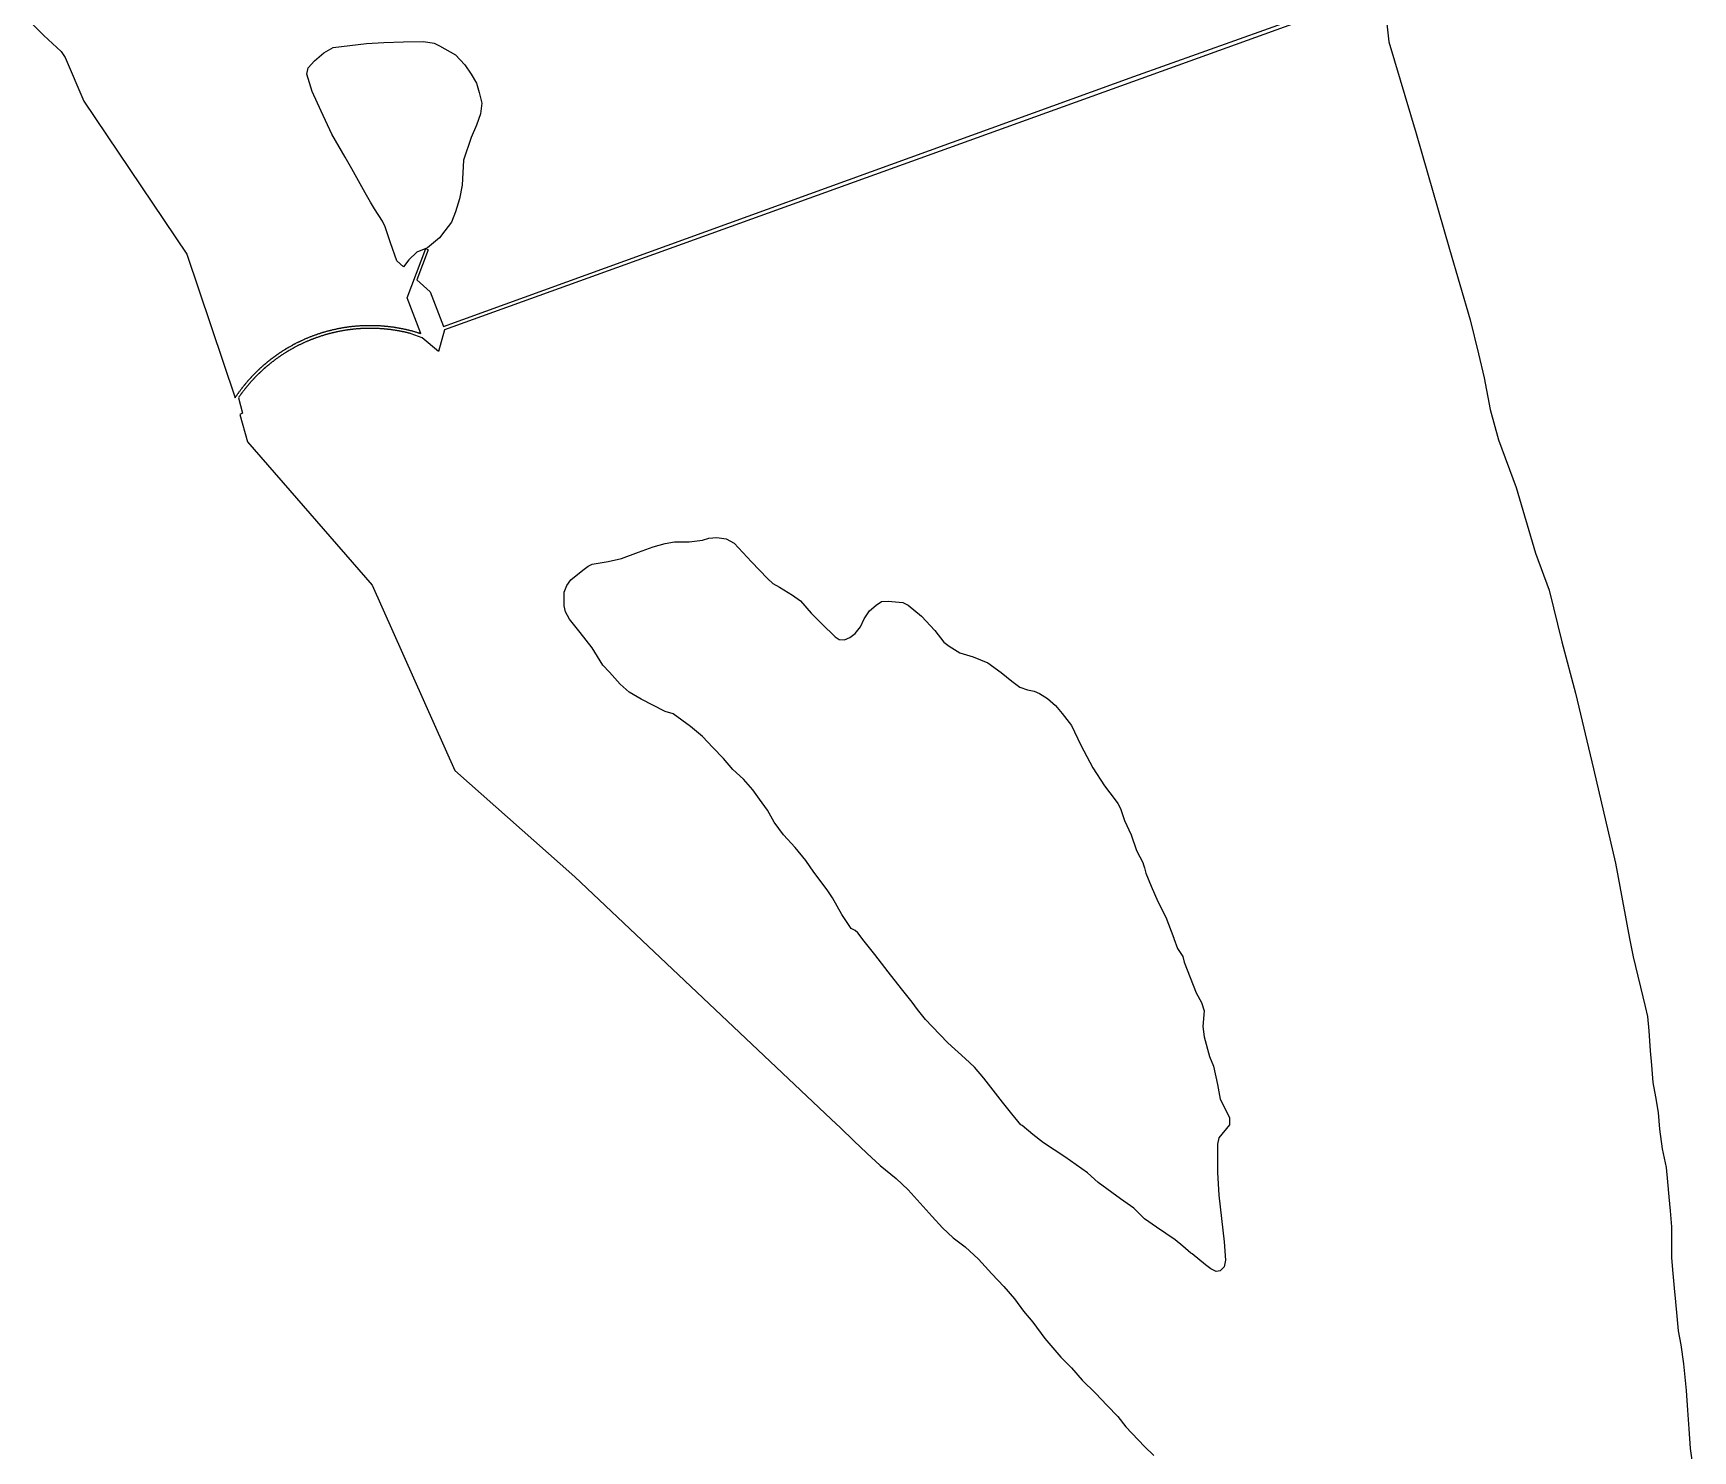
# Model space of a CAD drawing. Header units: inches. Extents: x 11258954 to 11313122, y 3645444 to 3695200.
# Drawn here: x 11296128 to 11297378, y 3677755 to 3678823 of the extents above; entities that cross this region are included whole.
import ezdxf

# ---------------------------------------------------------------- set-up
doc = ezdxf.new("R2010")
doc.units = ezdxf.units.IN
doc.header["$MEASUREMENT"] = 0
for name, color, linetype in [('SchoolBoardDistrict', 253, 'Continuous'), ('SchoolZone_Elementary', 251, 'Continuous'), ('SchoolZone_High', 63, 'Continuous'), ('SchoolZone_Middle', 154, 'Continuous')]:
    doc.layers.add(name, color=color, linetype=linetype)

msp = doc.modelspace()

# ---------------------------------------------------------------- linework, layer by layer
at = {"layer": 'SchoolBoardDistrict'}
msp.add_lwpolyline([(11297144.4735, 3678857.134), (11297149.1055, 3678816.285), (11297169.68, 3678747.2245), (11297194.8, 3678660.1), (11297210.3965, 3678606.8215), (11297216.698, 3678581.171), (11297220.8335, 3678563.292), (11297225.366, 3678539.306), (11297231.689, 3678516.4595), (11297244.914, 3678480.7145), (11297259.6, 3678431.05), (11297269.7015, 3678403.3985), (11297279.386, 3678364.264), (11297289.7555, 3678325.784), (11297303.278, 3678268.638), (11297319.699, 3678197.657), (11297330.429, 3678140.91), (11297333.1555, 3678127.1295), (11297342, 3678089.75), (11297344, 3678082.25), (11297345, 3678071.5), (11297346, 3678056.25), (11297347, 3678045.5), (11297348, 3678032.5), (11297350, 3678021.75), (11297352, 3678010), (11297353, 3677997.25), (11297355, 3677982.5), (11297358, 3677968.5), (11297359, 3677957.75), (11297360, 3677946.5), (11297361, 3677935.75), (11297362, 3677923.75), (11297362, 3677911.75), (11297362, 3677900.5), (11297363, 3677888.75), (11297364, 3677877.5), (11297365, 3677867.25), (11297366, 3677856.5), (11297367, 3677845.5), (11297369, 3677835), (11297371, 3677820.5), (11297372, 3677810.5), (11297373, 3677800.5), (11297374, 3677785.75), (11297375, 3677771.75), (11297376, 3677756.75), (11297378, 3677742.75)], dxfattribs=at)
at = {"layer": 'SchoolZone_Elementary'}
for points in [[(11296128, 3678829, 0), (11296136, 3678821, 0), (11296149, 3678809, 0), (11296152, 3678804.5, 0), (11296166.095, 3678771.6225, 0), (11296243.7655, 3678656.3595, 0), (11296280.028, 3678548.1225, 0), (11296280.3335, 3678548.581, 0), (11296280.415, 3678548.7035, 0), (11296280.6405, 3678549.038, 0), (11296280.8055, 3678549.282, 0), (11296280.95, 3678549.4935, 0), (11296281.1995, 3678549.8585, 0), (11296281.2615, 3678549.948, 0), (11296281.5745, 3678550.401, 0), (11296281.5965, 3678550.4325, 0), (11296281.89, 3678550.852, 0), (11296281.9965, 3678551.0045, 0), (11296282.2075, 3678551.302, 0), (11296282.4005, 3678551.574, 0), (11296282.5275, 3678551.751, 0), (11296282.807, 3678552.141, 0), (11296282.8485, 3678552.198, 0), (11296283.172, 3678552.6435, 0), (11296283.2175, 3678552.706, 0), (11296283.4975, 3678553.0875, 0), (11296283.6305, 3678553.2685, 0), (11296283.825, 3678553.5305, 0), (11296284.047, 3678553.8285, 0), (11296284.1545, 3678553.9715, 0), (11296284.467, 3678554.3865, 0), (11296284.486, 3678554.4115, 0), (11296284.8195, 3678554.8495, 0), (11296284.89, 3678554.9415, 0), (11296285.1555, 3678555.286, 0), (11296285.316, 3678555.4945, 0), (11296285.4925, 3678555.7215, 0), (11296285.745, 3678556.045, 0), (11296285.832, 3678556.1555, 0), (11296286.173, 3678556.5875, 0), (11296286.1775, 3678556.593, 0), (11296286.5165, 3678557.018, 0), (11296286.613, 3678557.1385, 0), (11296286.862, 3678557.447, 0), (11296287.0515, 3678557.6815, 0), (11296287.209, 3678557.8745, 0), (11296287.4935, 3678558.222, 0), (11296287.558, 3678558.3005, 0), (11296287.909, 3678558.725, 0), (11296287.938, 3678558.76, 0), (11296288.262, 3678559.1475, 0), (11296288.386, 3678559.2955, 0), (11296288.617, 3678559.5685, 0), (11296288.837, 3678559.8285, 0), (11296288.9735, 3678559.988, 0), (11296289.291, 3678560.3585, 0), (11296289.3325, 3678560.406, 0), (11296289.693, 3678560.8225, 0), (11296289.748, 3678560.886, 0), (11296290.0555, 3678561.2365, 0), (11296290.208, 3678561.411, 0), (11296290.4195, 3678561.65, 0), (11296290.671, 3678561.9335, 0), (11296290.7855, 3678562.0615, 0), (11296291.137, 3678562.4535, 0), (11296291.153, 3678562.4715, 0), (11296291.5235, 3678562.8795, 0), (11296291.606, 3678562.9705, 0), (11296291.895, 3678563.2855, 0), (11296292.078, 3678563.4845, 0), (11296292.269, 3678563.69, 0), (11296292.553, 3678563.9965, 0), (11296292.644, 3678564.0935, 0), (11296293.021, 3678564.4945, 0), (11296293.031, 3678564.505, 0), (11296293.4, 3678564.894, 0), (11296293.5115, 3678565.0115, 0), (11296293.781, 3678565.2915, 0), (11296293.995, 3678565.5145, 0), (11296294.1635, 3678565.6885, 0), (11296294.4815, 3678566.0155, 0), (11296294.5475, 3678566.0825, 0), (11296294.934, 3678566.475, 0), (11296294.971, 3678566.513, 0), (11296295.322, 3678566.866, 0), (11296295.463, 3678567.008, 0), (11296295.7115, 3678567.255, 0), (11296295.958, 3678567.5005, 0), (11296296.1025, 3678567.643, 0), (11296296.456, 3678567.99, 0), (11296296.496, 3678568.0285, 0), (11296296.891, 3678568.4125, 0), (11296296.9565, 3678568.4765, 0), (11296297.287, 3678568.794, 0), (11296297.4595, 3678568.96, 0), (11296297.686, 3678569.1745, 0), (11296297.966, 3678569.4405, 0), (11296298.086, 3678569.553, 0), (11296298.4745, 3678569.9185, 0), (11296298.487, 3678569.9305, 0), (11296298.8905, 3678570.3045, 0), (11296298.9865, 3678570.3935, 0), (11296299.296, 3678570.678, 0), (11296299.5005, 3678570.8655, 0), (11296299.7025, 3678571.049, 0), (11296300.0175, 3678571.3345, 0), (11296300.111, 3678571.4185, 0), (11296300.521, 3678571.786, 0), (11296300.5375, 3678571.8005, 0), (11296300.933, 3678572.1515, 0), (11296301.0595, 3678572.2635, 0), (11296301.347, 3678572.515, 0), (11296301.5845, 3678572.7235, 0), (11296301.762, 3678572.877, 0), (11296302.112, 3678573.1805, 0), (11296302.1785, 3678573.2375, 0), (11296302.5965, 3678573.5955, 0), (11296302.6425, 3678573.6345, 0), (11296303.0165, 3678573.9515, 0), (11296303.175, 3678574.0855, 0), (11296303.438, 3678574.3055, 0), (11296303.7105, 3678574.5335, 0), (11296303.8615, 3678574.658, 0), (11296304.2485, 3678574.9785, 0), (11296304.286, 3678575.009, 0), (11296304.7125, 3678575.3575, 0), (11296304.789, 3678575.42, 0), (11296305.1405, 3678575.704, 0), (11296305.332, 3678575.859, 0), (11296305.5695, 3678576.049, 0), (11296305.8775, 3678576.2945, 0), (11296306.0005, 3678576.3915, 0), (11296306.4255, 3678576.727, 0), (11296306.433, 3678576.733, 0), (11296306.867, 3678577.071, 0), (11296306.976, 3678577.156, 0), (11296307.303, 3678577.4085, 0), (11296307.5285, 3678577.5825, 0), (11296307.74, 3678577.7435, 0), (11296308.084, 3678578.0055, 0), (11296308.1785, 3678578.0765, 0), (11296308.6185, 3678578.4075, 0), (11296308.6415, 3678578.425, 0), (11296309.0605, 3678578.7365, 0), (11296309.202, 3678578.8415, 0), (11296309.5035, 3678579.0635, 0), (11296309.7645, 3678579.255, 0), (11296309.948, 3678579.3885, 0), (11296310.329, 3678579.665, 0), (11296310.394, 3678579.7115, 0), (11296310.8415, 3678580.0325, 0), (11296310.8965, 3678580.072, 0), (11296311.2905, 3678580.3515, 0), (11296311.466, 3678580.4755, 0), (11296311.741, 3678580.6685, 0), (11296312.0375, 3678580.876, 0), (11296312.1925, 3678580.983, 0), (11296312.612, 3678581.273, 0), (11296312.646, 3678581.2965, 0), (11296313.1005, 3678581.607, 0), (11296313.188, 3678581.667, 0), (11296313.5565, 3678581.9155, 0), (11296313.7665, 3678582.0575, 0), (11296314.014, 3678582.2225, 0), (11296314.3475, 3678582.4445, 0), (11296314.4725, 3678582.527, 0), (11296314.9305, 3678582.8285, 0), (11296315.3945, 3678583.13, 0), (11296315.516, 3678583.209, 0), (11296315.857, 3678583.428, 0), (11296316.103, 3678583.586, 0), (11296316.3215, 3678583.7245, 0), (11296316.6925, 3678583.96, 0), (11296316.787, 3678584.019, 0), (11296317.254, 3678584.3115, 0), (11296317.2845, 3678584.3305, 0), (11296317.722, 3678584.601, 0), (11296317.878, 3678584.6975, 0), (11296318.1915, 3678584.889, 0), (11296318.474, 3678585.061, 0), (11296318.662, 3678585.1745, 0), (11296319.072, 3678585.421, 0), (11296319.1345, 3678585.458, 0), (11296319.6075, 3678585.7395, 0), (11296319.672, 3678585.778, 0), (11296320.0825, 3678586.019, 0), (11296320.274, 3678586.131, 0), (11296320.558, 3678586.2955, 0), (11296320.878, 3678586.481, 0), (11296321.0355, 3678586.571, 0), (11296321.484, 3678586.8275, 0), (11296321.5135, 3678586.844, 0), (11296321.993, 3678587.1145, 0), (11296322.092, 3678587.1705, 0), (11296322.474, 3678587.383, 0), (11296322.702, 3678587.51, 0), (11296322.956, 3678587.6495, 0), (11296323.314, 3678587.8455, 0), (11296323.4395, 3678587.9135, 0), (11296323.9235, 3678588.176, 0), (11296323.9275, 3678588.178, 0), (11296324.409, 3678588.435, 0), (11296324.5435, 3678588.507, 0), (11296324.896, 3678588.693, 0), (11296325.161, 3678588.8325, 0), (11296325.384, 3678588.9485, 0), (11296325.7805, 3678589.1545, 0), (11296325.873, 3678589.202, 0), (11296326.363, 3678589.453, 0), (11296326.4015, 3678589.4725, 0), (11296326.8545, 3678589.7015, 0), (11296327.0245, 3678589.7875, 0), (11296327.347, 3678589.948, 0), (11296327.6495, 3678590.0985, 0), (11296327.8405, 3678590.1925, 0), (11296328.276, 3678590.406, 0), (11296328.335, 3678590.4345, 0), (11296328.8305, 3678590.6745, 0), (11296328.9045, 3678590.71, 0), (11296329.3275, 3678590.912, 0), (11296329.5345, 3678591.0105, 0), (11296329.8255, 3678591.147, 0), (11296330.1665, 3678591.3075, 0), (11296330.3245, 3678591.3805, 0), (11296330.8, 3678591.6005, 0), (11296330.824, 3678591.6115, 0), (11296331.325, 3678591.84, 0), (11296331.435, 3678591.89, 0), (11296331.8275, 3678592.0665, 0), (11296332.072, 3678592.176, 0), (11296332.3305, 3678592.29, 0), (11296332.7105, 3678592.458, 0), (11296332.8345, 3678592.512, 0), (11296333.3395, 3678592.732, 0), (11296333.3505, 3678592.7365, 0), (11296333.8455, 3678592.9485, 0), (11296333.992, 3678593.0115, 0), (11296334.3525, 3678593.1635, 0), (11296334.6355, 3678593.283, 0), (11296334.8605, 3678593.3765, 0), (11296335.28, 3678593.5505, 0), (11296335.3695, 3678593.587, 0), (11296335.8795, 3678593.795, 0), (11296335.9265, 3678593.814, 0), (11296336.39, 3678594.0005, 0), (11296336.574, 3678594.0745, 0), (11296336.902, 3678594.204, 0), (11296337.2235, 3678594.331, 0), (11296337.4145, 3678594.405, 0), (11296337.874, 3678594.5835, 0), (11296337.928, 3678594.604, 0), (11296338.4425, 3678594.8005, 0), (11296338.526, 3678594.8325, 0), (11296338.958, 3678594.9945, 0), (11296339.1795, 3678595.0775, 0), (11296339.474, 3678595.186, 0), (11296339.8345, 3678595.319, 0), (11296339.991, 3678595.376, 0), (11296340.491, 3678595.557, 0), (11296340.509, 3678595.5635, 0), (11296341.028, 3678595.748, 0), (11296341.1485, 3678595.791, 0), (11296341.5475, 3678595.9305, 0), (11296341.8075, 3678596.021, 0), (11296342.068, 3678596.1105, 0), (11296342.468, 3678596.2475, 0), (11296342.589, 3678596.2885, 0), (11296343.111, 3678596.464, 0), (11296343.1295, 3678596.4705, 0), (11296343.634, 3678596.637, 0), (11296343.7925, 3678596.689, 0), (11296344.1575, 3678596.8075, 0), (11296344.4565, 3678596.9045, 0), (11296344.682, 3678596.976, 0), (11296345.1215, 3678597.1155, 0), (11296345.207, 3678597.142, 0), (11296345.733, 3678597.306, 0), (11296345.788, 3678597.323, 0), (11296346.2595, 3678597.4665, 0), (11296346.456, 3678597.5265, 0), (11296346.7865, 3678597.6255, 0), (11296347.1245, 3678597.7265, 0), (11296347.3145, 3678597.782, 0), (11296347.7945, 3678597.9225, 0), (11296347.8435, 3678597.9365, 0), (11296348.373, 3678598.088, 0), (11296348.4655, 3678598.1145, 0), (11296348.903, 3678598.237, 0), (11296349.138, 3678598.303, 0), (11296349.4335, 3678598.384, 0), (11296349.811, 3678598.4875, 0), (11296349.965, 3678598.5285, 0), (11296350.4855, 3678598.668, 0), (11296350.497, 3678598.671, 0), (11296351.03, 3678598.8105, 0), (11296351.1605, 3678598.8445, 0), (11296351.563, 3678598.9475, 0), (11296351.837, 3678599.0175, 0), (11296352.097, 3678599.0825, 0), (11296352.5145, 3678599.1865, 0), (11296352.6315, 3678599.215, 0), (11296353.1665, 3678599.345, 0), (11296353.1925, 3678599.3515, 0), (11296353.7025, 3678599.473, 0), (11296353.8715, 3678599.513, 0), (11296354.2385, 3678599.5975, 0), (11296354.552, 3678599.67, 0), (11296354.7755, 3678599.7205, 0), (11296355.2325, 3678599.8235, 0), (11296355.313, 3678599.841, 0), (11296355.851, 3678599.959, 0), (11296355.9145, 3678599.973, 0), (11296356.3895, 3678600.0745, 0), (11296356.5975, 3678600.119, 0), (11296356.9285, 3678600.1875, 0), (11296357.281, 3678600.2605, 0), (11296357.468, 3678600.298, 0), (11296357.965, 3678600.3985, 0), (11296358.0075, 3678600.407, 0), (11296358.548, 3678600.512, 0), (11296358.65, 3678600.532, 0), (11296359.089, 3678600.615, 0), (11296359.336, 3678600.662, 0), (11296359.6305, 3678600.716, 0), (11296360.0225, 3678600.788, 0), (11296360.1725, 3678600.8145, 0), (11296360.71, 3678600.9105, 0), (11296360.7145, 3678600.9115, 0), (11296361.2575, 3678601.0045, 0), (11296361.398, 3678601.0285, 0), (11296361.8005, 3678601.095, 0), (11296362.0865, 3678601.1425, 0), (11296362.344, 3678601.184, 0), (11296362.7755, 3678601.253, 0), (11296362.888, 3678601.2705, 0), (11296363.432, 3678601.3545, 0), (11296363.4655, 3678601.3595, 0), (11296363.977, 3678601.4355, 0), (11296364.156, 3678601.462, 0), (11296364.522, 3678601.514, 0), (11296364.847, 3678601.56, 0), (11296365.0675, 3678601.59, 0), (11296365.539, 3678601.6545, 0), (11296365.613, 3678601.664, 0), (11296366.159, 3678601.7355, 0), (11296366.231, 3678601.745, 0), (11296366.7055, 3678601.8045, 0), (11296366.9235, 3678601.832, 0), (11296367.252, 3678601.871, 0), (11296367.617, 3678601.9145, 0), (11296367.799, 3678601.935, 0), (11296368.3105, 3678601.993, 0), (11296368.3465, 3678601.997, 0), (11296368.894, 3678602.0555, 0), (11296369.0045, 3678602.0675, 0), (11296369.4415, 3678602.112, 0), (11296369.699, 3678602.1385, 0), (11296369.9895, 3678602.1665, 0), (11296370.3935, 3678602.205, 0), (11296370.538, 3678602.218, 0), (11296371.089, 3678602.2675, 0), (11296371.635, 3678602.314, 0), (11296371.7845, 3678602.3265, 0), (11296372.184, 3678602.358, 0), (11296372.4805, 3678602.381, 0), (11296372.7335, 3678602.3995, 0), (11296373.1765, 3678602.432, 0), (11296373.2825, 3678602.439, 0), (11296373.832, 3678602.476, 0), (11296373.873, 3678602.479, 0), (11296374.3815, 3678602.51, 0), (11296374.57, 3678602.5215, 0), (11296374.9315, 3678602.5415, 0), (11296375.267, 3678602.5605, 0), (11296375.4815, 3678602.571, 0), (11296375.964, 3678602.595, 0), (11296376.0315, 3678602.598, 0), (11296376.5815, 3678602.6225, 0), (11296376.6615, 3678602.626, 0), (11296377.132, 3678602.644, 0), (11296377.359, 3678602.653, 0), (11296377.6825, 3678602.6635, 0), (11296378.0565, 3678602.6755, 0), (11296378.2325, 3678602.6805, 0), (11296378.7545, 3678602.6945, 0), (11296378.783, 3678602.695, 0), (11296379.334, 3678602.707, 0), (11296379.452, 3678602.7095, 0), (11296379.8845, 3678602.7165, 0), (11296380.15, 3678602.7205, 0), (11296380.435, 3678602.723, 0), (11296380.848, 3678602.727, 0), (11296380.986, 3678602.7275, 0), (11296381.5365, 3678602.73, 0), (11296381.546, 3678602.73, 0), (11296382.087, 3678602.729, 0), (11296382.244, 3678602.729, 0), (11296382.638, 3678602.726, 0), (11296382.942, 3678602.724, 0), (11296383.1885, 3678602.7205, 0), (11296383.64, 3678602.7145, 0), (11296383.739, 3678602.7125, 0), (11296384.29, 3678602.7025, 0), (11296384.338, 3678602.7015, 0), (11296384.8405, 3678602.6895, 0), (11296385.036, 3678602.6845, 0), (11296385.391, 3678602.674, 0), (11296385.7335, 3678602.6635, 0), (11296385.9415, 3678602.656, 0), (11296386.4315, 3678602.6385, 0), (11296386.4915, 3678602.636, 0), (11296387.042, 3678602.6125, 0), (11296387.1285, 3678602.609, 0), (11296387.592, 3678602.587, 0), (11296387.826, 3678602.576, 0), (11296388.142, 3678602.559, 0), (11296388.523, 3678602.539, 0), (11296388.692, 3678602.529, 0), (11296389.22, 3678602.498, 0), (11296389.2415, 3678602.4965, 0), (11296389.791, 3678602.461, 0), (11296389.9165, 3678602.453, 0), (11296390.3405, 3678602.423, 0), (11296390.613, 3678602.404, 0), (11296390.8895, 3678602.383, 0), (11296391.309, 3678602.351, 0), (11296391.439, 3678602.3405, 0), (11296391.9875, 3678602.2955, 0), (11296392.0045, 3678602.294, 0), (11296392.5365, 3678602.2475, 0), (11296392.7, 3678602.233, 0), (11296393.0845, 3678602.197, 0), (11296393.395, 3678602.168, 0), (11296393.633, 3678602.1445, 0), (11296394.0895, 3678602.099, 0), (11296394.181, 3678602.0895, 0), (11296394.7285, 3678602.032, 0), (11296394.784, 3678602.026, 0), (11296395.276, 3678601.9715, 0), (11296395.4775, 3678601.949, 0), (11296395.823, 3678601.909, 0), (11296396.171, 3678601.8685, 0), (11296396.37, 3678601.844, 0), (11296396.864, 3678601.7835, 0), (11296396.9165, 3678601.777, 0), (11296397.4625, 3678601.707, 0), (11296397.556, 3678601.695, 0), (11296398.0085, 3678601.634, 0), (11296398.248, 3678601.602, 0), (11296398.554, 3678601.5595, 0), (11296398.9395, 3678601.5055, 0), (11296399.0995, 3678601.482, 0), (11296399.63, 3678601.4045, 0), (11296399.6445, 3678601.4025, 0), (11296400.189, 3678601.32, 0), (11296400.3205, 3678601.3, 0), (11296400.733, 3678601.235, 0), (11296401.01, 3678601.1915, 0), (11296401.277, 3678601.148, 0), (11296401.6985, 3678601.079, 0), (11296401.82, 3678601.0585, 0), (11296402.363, 3678600.9665, 0), (11296402.387, 3678600.9625, 0), (11296402.9055, 3678600.8715, 0), (11296403.0745, 3678600.842, 0), (11296403.4475, 3678600.7745, 0), (11296403.7615, 3678600.718, 0), (11296403.9895, 3678600.6755, 0), (11296404.4475, 3678600.5895, 0), (11296404.5305, 3678600.5735, 0), (11296405.0715, 3678600.4695, 0), (11296405.133, 3678600.4575, 0), (11296405.6115, 3678600.3625, 0), (11296405.8175, 3678600.3215, 0), (11296406.1515, 3678600.253, 0), (11296406.5015, 3678600.1815, 0), (11296406.6905, 3678600.1415, 0), (11296407.1845, 3678600.0375, 0), (11296407.2295, 3678600.0275, 0), (11296407.7675, 3678599.911, 0), (11296407.867, 3678599.8895, 0), (11296408.3055, 3678599.792, 0), (11296408.548, 3678599.738, 0), (11296408.8425, 3678599.6705, 0), (11296409.2285, 3678599.582, 0), (11296409.379, 3678599.5465, 0), (11296409.908, 3678599.4225, 0), (11296409.915, 3678599.421, 0), (11296410.4505, 3678599.292, 0), (11296410.587, 3678599.259, 0), (11296410.9855, 3678599.161, 0), (11296411.2645, 3678599.092, 0), (11296411.52, 3678599.0275, 0), (11296411.9415, 3678598.9205, 0), (11296412.0535, 3678598.8915, 0), (11296412.5865, 3678598.7535, 0), (11296412.617, 3678598.7455, 0), (11296413.119, 3678598.613, 0), (11296413.292, 3678598.567, 0), (11296413.651, 3678598.4695, 0), (11296413.9655, 3678598.384, 0), (11296414.182, 3678598.324, 0), (11296414.638, 3678598.1975, 0), (11296414.7125, 3678598.1765, 0), (11296415.242, 3678598.026, 0), (11296415.3095, 3678598.007, 0), (11296415.7715, 3678597.873, 0), (11296415.98, 3678597.8125, 0), (11296416.2995, 3678597.718, 0), (11296416.6495, 3678597.6145, 0), (11296416.8275, 3678597.5605, 0), (11296417.3175, 3678597.4125, 0), (11296417.3545, 3678597.401, 0), (11296417.8805, 3678597.2385, 0), (11296417.9845, 3678597.2065, 0), (11296418.4065, 3678597.074, 0), (11296418.6505, 3678596.997, 0), (11296418.931, 3678596.907, 0), (11296419.315, 3678596.7835, 0), (11296419.455, 3678596.7375, 0), (11296419.9785, 3678596.5665, 0), (11296409.6695, 3678623.385, 0), (11296423.718, 3678660.479, 0), (11296425.586, 3678659.543, 0), (11296417.074, 3678636.978, 0), (11296426.8845, 3678627.958, 0), (11296437.106, 3678601.866, 0), (11296956.9135, 3678790.0975, 0), (11297134.373, 3678853.544, 0)], [(11297135.11, 3678850.81, 0), (11296437.786, 3678599.26, 0), (11296433.3405, 3678583.037, 0), (11296421.0645, 3678593.4195, 0), (11296412.614, 3678596.4375, 0), (11296412.0845, 3678596.576, 0), (11296411.946, 3678596.6125, 0), (11296411.5545, 3678596.7125, 0), (11296411.277, 3678596.7835, 0), (11296411.024, 3678596.8465, 0), (11296410.6065, 3678596.9505, 0), (11296410.4925, 3678596.978, 0), (11296409.9605, 3678597.1075, 0), (11296409.9355, 3678597.1135, 0), (11296409.428, 3678597.234, 0), (11296409.2635, 3678597.273, 0), (11296408.895, 3678597.3585, 0), (11296408.591, 3678597.429, 0), (11296408.3615, 3678597.4805, 0), (11296407.917, 3678597.5805, 0), (11296407.8275, 3678597.6, 0), (11296407.2925, 3678597.7175, 0), (11296407.2425, 3678597.7285, 0), (11296406.7575, 3678597.832, 0), (11296406.567, 3678597.8725, 0), (11296406.2215, 3678597.944, 0), (11296405.8905, 3678598.0125, 0), (11296405.6855, 3678598.0535, 0), (11296405.2135, 3678598.1485, 0), (11296405.1485, 3678598.161, 0), (11296404.6115, 3678598.266, 0), (11296404.536, 3678598.281, 0), (11296404.0735, 3678598.3685, 0), (11296403.857, 3678598.4095, 0), (11296403.5355, 3678598.4685, 0), (11296403.178, 3678598.534, 0), (11296402.997, 3678598.566, 0), (11296402.498, 3678598.6545, 0), (11296402.4575, 3678598.6615, 0), (11296401.9185, 3678598.7535, 0), (11296401.8175, 3678598.771, 0), (11296401.3785, 3678598.844, 0), (11296401.136, 3678598.884, 0), (11296400.838, 3678598.9315, 0), (11296400.454, 3678598.993, 0), (11296400.2975, 3678599.017, 0), (11296399.7715, 3678599.098, 0), (11296399.7565, 3678599.1, 0), (11296399.215, 3678599.18, 0), (11296399.088, 3678599.199, 0), (11296398.673, 3678599.258, 0), (11296398.4045, 3678599.296, 0), (11296398.131, 3678599.333, 0), (11296397.72, 3678599.389, 0), (11296397.5885, 3678599.406, 0), (11296397.0455, 3678599.477, 0), (11296397.0355, 3678599.4785, 0), (11296396.5025, 3678599.545, 0), (11296396.35, 3678599.564, 0), (11296395.959, 3678599.61, 0), (11296395.664, 3678599.645, 0), (11296395.415, 3678599.673, 0), (11296394.978, 3678599.7225, 0), (11296394.871, 3678599.734, 0), (11296394.327, 3678599.792, 0), (11296394.291, 3678599.796, 0), (11296393.7825, 3678599.848, 0), (11296393.604, 3678599.866, 0), (11296393.2375, 3678599.901, 0), (11296392.9165, 3678599.9315, 0), (11296392.6925, 3678599.9515, 0), (11296392.2285, 3678599.993, 0), (11296392.1475, 3678600, 0), (11296391.602, 3678600.046, 0), (11296391.5405, 3678600.051, 0), (11296391.056, 3678600.0885, 0), (11296390.852, 3678600.1045, 0), (11296390.51, 3678600.1295, 0), (11296390.163, 3678600.1545, 0), (11296389.964, 3678600.168, 0), (11296389.474, 3678600.2005, 0), (11296389.418, 3678600.204, 0), (11296388.8715, 3678600.237, 0), (11296388.7845, 3678600.2425, 0), (11296388.325, 3678600.268, 0), (11296388.095, 3678600.2805, 0), (11296387.7785, 3678600.296, 0), (11296387.4055, 3678600.3145, 0), (11296387.2315, 3678600.322, 0), (11296386.7155, 3678600.3445, 0), (11296386.685, 3678600.3455, 0), (11296386.138, 3678600.366, 0), (11296386.0255, 3678600.3705, 0), (11296385.5905, 3678600.3845, 0), (11296385.335, 3678600.3925, 0), (11296385.0435, 3678600.4, 0), (11296384.6445, 3678600.4105, 0), (11296384.4965, 3678600.4135, 0), (11296383.954, 3678600.425, 0), (11296383.949, 3678600.425, 0), (11296383.7265, 3678600.4285, 0), (11296383.4425, 3678600.4325, 0), (11296383.402, 3678600.433, 0), (11296383.2635, 3678600.435, 0), (11296382.8545, 3678600.439, 0), (11296382.573, 3678600.4415, 0), (11296382.307, 3678600.4425, 0), (11296381.8825, 3678600.4435, 0), (11296381.7595, 3678600.443, 0), (11296381.2125, 3678600.442, 0), (11296381.192, 3678600.442, 0), (11296380.665, 3678600.438, 0), (11296380.501, 3678600.4365, 0), (11296380.1175, 3678600.431, 0), (11296379.8105, 3678600.427, 0), (11296379.5705, 3678600.4225, 0), (11296379.12, 3678600.4135, 0), (11296379.023, 3678600.411, 0), (11296378.476, 3678600.3965, 0), (11296378.4295, 3678600.3955, 0), (11296377.9285, 3678600.3805, 0), (11296377.7395, 3678600.3745, 0), (11296377.3815, 3678600.3615, 0), (11296377.0495, 3678600.349, 0), (11296376.8345, 3678600.34, 0), (11296376.3595, 3678600.3195, 0), (11296376.288, 3678600.316, 0), (11296375.741, 3678600.2895, 0), (11296375.6695, 3678600.286, 0), (11296375.1945, 3678600.26, 0), (11296374.98, 3678600.2485, 0), (11296374.648, 3678600.229, 0), (11296374.2905, 3678600.2075, 0), (11296374.1015, 3678600.195, 0), (11296373.6015, 3678600.162, 0), (11296373.5555, 3678600.1585, 0), (11296373.0095, 3678600.12, 0), (11296372.9125, 3678600.113, 0), (11296372.4635, 3678600.0785, 0), (11296372.224, 3678600.06, 0), (11296371.918, 3678600.0345, 0), (11296371.5355, 3678600.003, 0), (11296371.3725, 3678599.9885, 0), (11296370.8475, 3678599.9415, 0), (11296370.8275, 3678599.9395, 0), (11296370.2825, 3678599.888, 0), (11296370.16, 3678599.8765, 0), (11296369.7375, 3678599.8345, 0), (11296369.473, 3678599.808, 0), (11296369.193, 3678599.778, 0), (11296368.786, 3678599.735, 0), (11296368.649, 3678599.7195, 0), (11296368.105, 3678599.6585, 0), (11296368.1, 3678599.658, 0), (11296367.5615, 3678599.595, 0), (11296367.414, 3678599.5775, 0), (11296367.018, 3678599.5285, 0), (11296366.7285, 3678599.4925, 0), (11296366.475, 3678599.46, 0), (11296366.0435, 3678599.404, 0), (11296365.932, 3678599.389, 0), (11296365.39, 3678599.3155, 0), (11296365.3595, 3678599.3115, 0), (11296364.8475, 3678599.2395, 0), (11296364.6755, 3678599.215, 0), (11296364.306, 3678599.1605, 0), (11296363.992, 3678599.1145, 0), (11296363.7645, 3678599.0795, 0), (11296363.3095, 3678599.01, 0), (11296363.2235, 3678598.9965, 0), (11296362.683, 3678598.911, 0), (11296362.6275, 3678598.902, 0), (11296362.143, 3678598.822, 0), (11296361.946, 3678598.7895, 0), (11296361.603, 3678598.731, 0), (11296361.265, 3678598.6735, 0), (11296361.0635, 3678598.638, 0), (11296360.585, 3678598.5535, 0), (11296360.5245, 3678598.5425, 0), (11296359.986, 3678598.444, 0), (11296359.9055, 3678598.4295, 0), (11296359.448, 3678598.3435, 0), (11296359.227, 3678598.302, 0), (11296358.9105, 3678598.2405, 0), (11296358.549, 3678598.1705, 0), (11296358.3735, 3678598.135, 0), (11296357.872, 3678598.0345, 0), (11296357.8365, 3678598.027, 0), (11296357.3005, 3678597.9165, 0), (11296357.1955, 3678597.895, 0), (11296356.765, 3678597.804, 0), (11296356.52, 3678597.752, 0), (11296356.23, 3678597.6885, 0), (11296355.845, 3678597.6045, 0), (11296355.6955, 3678597.571, 0), (11296355.171, 3678597.4535, 0), (11296355.161, 3678597.451, 0), (11296354.6275, 3678597.3285, 0), (11296354.498, 3678597.2985, 0), (11296354.095, 3678597.2035, 0), (11296353.826, 3678597.14, 0), (11296353.5625, 3678597.076, 0), (11296353.155, 3678596.977, 0), (11296353.0305, 3678596.946, 0), (11296352.4995, 3678596.814, 0), (11296352.4845, 3678596.8105, 0), (11296351.969, 3678596.6795, 0), (11296351.8155, 3678596.6405, 0), (11296351.439, 3678596.542, 0), (11296351.147, 3678596.466, 0), (11296350.9095, 3678596.4025, 0), (11296350.4795, 3678596.288, 0), (11296350.381, 3678596.261, 0), (11296349.853, 3678596.117, 0), (11296349.8135, 3678596.106, 0), (11296349.3255, 3678595.97, 0), (11296349.1485, 3678595.9205, 0), (11296348.799, 3678595.821, 0), (11296348.484, 3678595.731, 0), (11296348.273, 3678595.6695, 0), (11296347.821, 3678595.5375, 0), (11296347.7475, 3678595.5155, 0), (11296347.223, 3678595.3595, 0), (11296347.1595, 3678595.3405, 0), (11296346.6995, 3678595.2005, 0), (11296346.4985, 3678595.1395, 0), (11296346.1765, 3678595.0395, 0), (11296345.839, 3678594.935, 0), (11296345.6535, 3678594.8765, 0), (11296345.1805, 3678594.7265, 0), (11296345.132, 3678594.711, 0), (11296344.611, 3678594.5425, 0), (11296344.5235, 3678594.514, 0), (11296344.0915, 3678594.3715, 0), (11296343.8675, 3678594.298, 0), (11296343.5715, 3678594.199, 0), (11296343.2125, 3678594.0785, 0), (11296343.053, 3678594.024, 0), (11296342.559, 3678593.855, 0), (11296342.535, 3678593.8465, 0), (11296342.018, 3678593.6665, 0), (11296341.907, 3678593.6275, 0), (11296341.502, 3678593.484, 0), (11296341.256, 3678593.3965, 0), (11296340.987, 3678593.2995, 0), (11296340.607, 3678593.162, 0), (11296340.472, 3678593.1125, 0), (11296339.9585, 3678592.9235, 0), (11296339.446, 3678592.7315, 0), (11296339.312, 3678592.681, 0), (11296338.9345, 3678592.537, 0), (11296338.6665, 3678592.435, 0), (11296338.4235, 3678592.341, 0), (11296338.0225, 3678592.1855, 0), (11296337.913, 3678592.1425, 0), (11296337.404, 3678591.942, 0), (11296337.38, 3678591.9325, 0), (11296336.896, 3678591.7385, 0), (11296336.739, 3678591.6755, 0), (11296336.3885, 3678591.5325, 0), (11296336.0995, 3678591.4145, 0), (11296335.882, 3678591.3245, 0), (11296335.4615, 3678591.1505, 0), (11296335.3765, 3678591.1145, 0), (11296334.872, 3678590.9025, 0), (11296334.825, 3678590.8825, 0), (11296334.3685, 3678590.687, 0), (11296334.19, 3678590.6105, 0), (11296333.866, 3678590.47, 0), (11296333.5565, 3678590.3355, 0), (11296333.3645, 3678590.2505, 0), (11296332.925, 3678590.0565, 0), (11296332.864, 3678590.029, 0), (11296332.3645, 3678589.8055, 0), (11296332.2945, 3678589.774, 0), (11296331.8665, 3678589.579, 0), (11296331.666, 3678589.488, 0), (11296331.3685, 3678589.3505, 0), (11296331.039, 3678589.198, 0), (11296330.873, 3678589.12, 0), (11296330.414, 3678588.9045, 0), (11296330.377, 3678588.887, 0), (11296329.883, 3678588.6515, 0), (11296329.7905, 3678588.6075, 0), (11296329.39, 3678588.414, 0), (11296329.1685, 3678588.307, 0), (11296328.898, 3678588.1745, 0), (11296328.5485, 3678588.003, 0), (11296328.4065, 3678587.9325, 0), (11296327.93, 3678587.6955, 0), (11296327.9165, 3678587.6885, 0), (11296327.4275, 3678587.442, 0), (11296327.3135, 3678587.3845, 0), (11296326.9405, 3678587.193, 0), (11296326.699, 3678587.0695, 0), (11296326.454, 3678586.9425, 0), (11296326.086, 3678586.7515, 0), (11296325.9685, 3678586.6895, 0), (11296325.484, 3678586.4345, 0), (11296325.475, 3678586.4295, 0), (11296325.001, 3678586.177, 0), (11296324.8655, 3678586.1045, 0), (11296324.5195, 3678585.917, 0), (11296324.2585, 3678585.7755, 0), (11296324.039, 3678585.655, 0), (11296323.653, 3678585.4435, 0), (11296323.559, 3678585.3915, 0), (11296323.0805, 3678585.1255, 0), (11296323.0495, 3678585.108, 0), (11296322.6035, 3678584.8565, 0), (11296322.4475, 3678584.7685, 0), (11296322.128, 3678584.586, 0), (11296321.848, 3678584.426, 0), (11296321.6535, 3678584.3135, 0), (11296321.2505, 3678584.08, 0), (11296321.18, 3678584.0385, 0), (11296320.7075, 3678583.7615, 0), (11296320.6545, 3678583.7305, 0), (11296320.237, 3678583.482, 0), (11296320.061, 3678583.3775, 0), (11296319.7675, 3678583.201, 0), (11296319.4695, 3678583.0215, 0), (11296319.299, 3678582.9175, 0), (11296318.88, 3678582.662, 0), (11296318.832, 3678582.6325, 0), (11296318.3665, 3678582.3445, 0), (11296318.2925, 3678582.299, 0), (11296317.902, 3678582.0545, 0), (11296317.707, 3678581.9325, 0), (11296317.439, 3678581.7625, 0), (11296317.1235, 3678581.5625, 0), (11296316.9775, 3678581.4685, 0), (11296316.5425, 3678581.1895, 0), (11296316.5165, 3678581.1725, 0), (11296316.0575, 3678580.874, 0), (11296315.9635, 3678580.813, 0), (11296315.6005, 3678580.574, 0), (11296315.3865, 3678580.4335, 0), (11296315.144, 3678580.2715, 0), (11296314.812, 3678580.05, 0), (11296314.689, 3678579.967, 0), (11296314.2395, 3678579.664, 0), (11296314.235, 3678579.661, 0), (11296313.783, 3678579.3525, 0), (11296313.669, 3678579.2745, 0), (11296313.3325, 3678579.0415, 0), (11296313.1015, 3678578.8815, 0), (11296312.8835, 3678578.729, 0), (11296312.5355, 3678578.485, 0), (11296312.4355, 3678578.414, 0), (11296311.989, 3678578.098, 0), (11296311.972, 3678578.086, 0), (11296311.544, 3678577.7785, 0), (11296311.411, 3678577.683, 0), (11296311.1005, 3678577.458, 0), (11296310.852, 3678577.2775, 0), (11296310.6585, 3678577.135, 0), (11296310.296, 3678576.8685, 0), (11296310.2175, 3678576.81, 0), (11296309.7785, 3678576.4835, 0), (11296309.7415, 3678576.456, 0), (11296309.3415, 3678576.1545, 0), (11296309.19, 3678576.0405, 0), (11296308.9055, 3678575.8235, 0), (11296308.6405, 3678575.622, 0), (11296308.4705, 3678575.491, 0), (11296308.0935, 3678575.2005, 0), (11296308.037, 3678575.1565, 0), (11296307.6055, 3678574.82, 0), (11296307.549, 3678574.7755, 0), (11296307.1755, 3678574.4805, 0), (11296307.007, 3678574.3475, 0), (11296306.7475, 3678574.14, 0), (11296306.4675, 3678573.9165, 0), (11296306.3205, 3678573.7975, 0), (11296305.9305, 3678573.4825, 0), (11296305.8945, 3678573.453, 0), (11296305.4715, 3678573.1065, 0), (11296305.396, 3678573.045, 0), (11296305.049, 3678572.758, 0), (11296304.864, 3678572.605, 0), (11296304.6285, 3678572.408, 0), (11296304.3345, 3678572.1615, 0), (11296304.2095, 3678572.0555, 0), (11296303.8075, 3678571.715, 0), (11296303.792, 3678571.7015, 0), (11296303.376, 3678571.346, 0), (11296303.283, 3678571.266, 0), (11296302.962, 3678570.9875, 0), (11296302.761, 3678570.8135, 0), (11296302.5495, 3678570.628, 0), (11296302.242, 3678570.358, 0), (11296302.1385, 3678570.2665, 0), (11296301.729, 3678569.903, 0), (11296301.725, 3678569.8995, 0), (11296301.322, 3678569.5375, 0), (11296301.2115, 3678569.4385, 0), (11296300.916, 3678569.17, 0), (11296300.7, 3678568.974, 0), (11296300.512, 3678568.801, 0), (11296300.1915, 3678568.507, 0), (11296300.109, 3678568.43, 0), (11296299.708, 3678568.058, 0), (11296299.6855, 3678568.037, 0), (11296299.309, 3678567.683, 0), (11296299.182, 3678567.564, 0), (11296298.9115, 3678567.3065, 0), (11296298.6815, 3678567.088, 0), (11296298.516, 3678566.9285, 0), (11296298.184, 3678566.6095, 0), (11296298.1215, 3678566.549, 0), (11296297.7295, 3678566.1665, 0), (11296297.689, 3678566.1275, 0), (11296297.3385, 3678565.7835, 0), (11296297.1965, 3678565.6435, 0), (11296296.95, 3678565.398, 0), (11296296.707, 3678565.156, 0), (11296296.563, 3678565.0105, 0), (11296296.2205, 3678564.666, 0), (11296296.1775, 3678564.6225, 0), (11296295.794, 3678564.232, 0), (11296295.7365, 3678564.173, 0), (11296295.4125, 3678563.839, 0), (11296295.2555, 3678563.6775, 0), (11296295.0325, 3678563.4455, 0), (11296294.7775, 3678563.1795, 0), (11296294.654, 3678563.0495, 0), (11296294.3025, 3678562.678, 0), (11296294.278, 3678562.652, 0), (11296293.9035, 3678562.253, 0), (11296293.83, 3678562.1745, 0), (11296293.531, 3678561.8515, 0), (11296293.3605, 3678561.668, 0), (11296293.16, 3678561.449, 0), (11296292.894, 3678561.1585, 0), (11296292.791, 3678561.0445, 0), (11296292.4305, 3678560.647, 0), (11296292.4235, 3678560.6395, 0), (11296292.058, 3678560.2315, 0), (11296291.9695, 3678560.1325, 0), (11296291.695, 3678559.822, 0), (11296291.512, 3678559.615, 0), (11296291.3335, 3678559.411, 0), (11296291.057, 3678559.0955, 0), (11296290.9735, 3678558.9985, 0), (11296290.6155, 3678558.5845, 0), (11296290.6055, 3678558.573, 0), (11296290.26, 3678558.169, 0), (11296290.1565, 3678558.048, 0), (11296289.906, 3678557.751, 0), (11296289.711, 3678557.5205, 0), (11296289.5535, 3678557.332, 0), (11296289.268, 3678556.9905, 0), (11296289.203, 3678556.9115, 0), (11296288.8545, 3678556.4895, 0), (11296288.8285, 3678556.458, 0), (11296288.508, 3678556.0655, 0), (11296288.392, 3678555.923, 0), (11296288.164, 3678555.64, 0), (11296287.9585, 3678555.385, 0), (11296287.8215, 3678555.213, 0), (11296287.528, 3678554.845, 0), (11296287.4805, 3678554.785, 0), (11296287.142, 3678554.355, 0), (11296287.101, 3678554.3025, 0), (11296286.8055, 3678553.923, 0), (11296286.6765, 3678553.7575, 0), (11296286.4705, 3678553.49, 0), (11296286.2555, 3678553.21, 0), (11296286.138, 3678553.055, 0), (11296285.8375, 3678552.66, 0), (11296285.807, 3678552.6195, 0), (11296285.478, 3678552.1815, 0), (11296285.423, 3678552.108, 0), (11296285.1515, 3678551.742, 0), (11296285.0115, 3678551.5535, 0), (11296284.827, 3678551.3015, 0), (11296284.603, 3678550.9965, 0), (11296284.504, 3678550.8595, 0), (11296284.198, 3678550.437, 0), (11296284.183, 3678550.4165, 0), (11296283.8645, 3678549.971, 0), (11296283.796, 3678549.8755, 0), (11296283.548, 3678549.5245, 0), (11296283.397, 3678549.3115, 0), (11296283.233, 3678549.0765, 0), (11296283.0015, 3678548.7455, 0), (11296282.92, 3678548.6275, 0), (11296282.6095, 3678548.177, 0), (11296285.585, 3678536.522, 0), (11296283.6015, 3678535.53, 0), (11296289.523, 3678514.9165, 0), (11296383.239, 3678407.0525, 0), (11296445.552, 3678267.5795, 0), (11296535.979, 3678187.3765, 0), (11296729, 3678005, 0), (11296736, 3677998.25, 0), (11296746, 3677988.5, 0), (11296756, 3677979.25, 0), (11296766, 3677970, 0), (11296778, 3677960.25, 0), (11296787, 3677951.75, 0), (11296796, 3677941.75, 0), (11296805, 3677931.5, 0), (11296813, 3677923, 0), (11296821, 3677915.5, 0), (11296830, 3677908.75, 0), (11296840, 3677899.5, 0), (11296850, 3677888.5, 0), (11296859, 3677878.75, 0), (11296867, 3677869.5, 0), (11296874, 3677860.25, 0), (11296881, 3677852, 0), (11296890, 3677839.75, 0), (11296902, 3677825.75, 0), (11296910, 3677817.5, 0), (11296918, 3677808.25, 0), (11296928, 3677798.5, 0), (11296937, 3677789.25, 0), (11296945, 3677781, 0), (11296951, 3677773.25, 0), (11296965, 3677758.25, 0), (11296972, 3677751.5, 0)]]:
    msp.add_polyline3d(points, dxfattribs=at)
for points in [[(11296423.718, 3678660.479, 0), (11296417, 3678657.75, 0), (11296411, 3678652, 0), (11296407, 3678646.75, 0), (11296402, 3678651.25, 0), (11296397, 3678664.75, 0), (11296393, 3678677, 0), (11296391, 3678681.25, 0), (11296385, 3678690.5, 0), (11296382, 3678695.5, 0), (11296378, 3678702.5, 0), (11296373, 3678711.5, 0), (11296368, 3678720.5, 0), (11296363, 3678729.5, 0), (11296353, 3678746.75, 0), (11296345, 3678764, 0), (11296338, 3678778.75, 0), (11296334, 3678792, 0), (11296335, 3678796.75, 0), (11296340, 3678802, 0), (11296347, 3678808, 0), (11296354, 3678812, 0), (11296379, 3678815, 0), (11296392, 3678815.75, 0), (11296407, 3678816.25, 0), (11296422, 3678816.5, 0), (11296430, 3678815.25, 0), (11296434, 3678813.25, 0), (11296446, 3678806.5, 0), (11296453, 3678799, 0), (11296458, 3678792, 0), (11296462, 3678785, 0), (11296464, 3678778, 0), (11296466, 3678770, 0), (11296465, 3678762, 0), (11296462, 3678753.5, 0), (11296458, 3678744.25, 0), (11296452, 3678727.25, 0), (11296451, 3678708.25, 0), (11296449, 3678698, 0), (11296446, 3678688.25, 0), (11296443, 3678680.5, 0), (11296438, 3678674, 0), (11296434, 3678668.75, 0), (11296425, 3678661, 0)], [(11296735, 3678366.25, 0), (11296739, 3678366, 0), (11296743, 3678367.75, 0), (11296747, 3678370.75, 0), (11296751, 3678375.75, 0), (11296754, 3678381.75, 0), (11296758, 3678387.75, 0), (11296763, 3678392, 0), (11296767, 3678394.75, 0), (11296772, 3678395, 0), (11296783, 3678394, 0), (11296787, 3678392, 0), (11296797, 3678383.75, 0), (11296807, 3678373, 0), (11296814, 3678364, 0), (11296818, 3678361, 0), (11296826, 3678356, 0), (11296836, 3678353, 0), (11296847, 3678348.5, 0), (11296857, 3678341.25, 0), (11296865, 3678334.75, 0), (11296871, 3678330.25, 0), (11296877, 3678328.25, 0), (11296882, 3678327.25, 0), (11296886, 3678325.5, 0), (11296892, 3678321.75, 0), (11296898, 3678316.5, 0), (11296903, 3678310.5, 0), (11296910, 3678301.25, 0), (11296917, 3678286.5, 0), (11296926, 3678269.5, 0), (11296935, 3678256, 0), (11296943, 3678245.5, 0), (11296945, 3678242.5, 0), (11296947, 3678238.75, 0), (11296950, 3678229.75, 0), (11296955, 3678219, 0), (11296959, 3678207.25, 0), (11296964, 3678197.75, 0), (11296964, 3678197.25, 0), (11296965, 3678194.25, 0), (11296966, 3678190.25, 0), (11296970, 3678180.25, 0), (11296975, 3678168.75, 0), (11296981, 3678157, 0), (11296987, 3678141.25, 0), (11296987, 3678141, 0), (11296990, 3678133.5, 0), (11296994, 3678127.5, 0), (11296995, 3678123.25, 0), (11297004, 3678100, 0), (11297008, 3678092.75, 0), (11297010, 3678086.5, 0), (11297009, 3678074.75, 0), (11297010, 3678067, 0), (11297014, 3678052, 0), (11297017, 3678044.75, 0), (11297020, 3678031, 0), (11297022, 3678020, 0), (11297029, 3678006.25, 0), (11297029, 3678000.5, 0), (11297021, 3677990.75, 0), (11297020, 3677986, 0), (11297020, 3677979.75, 0), (11297020, 3677964.75, 0), (11297021, 3677947.75, 0), (11297023, 3677930, 0), (11297025, 3677912.5, 0), (11297026, 3677898.75, 0), (11297025, 3677893.75, 0), (11297022, 3677890.75, 0), (11297019, 3677890.25, 0), (11297015, 3677892.25, 0), (11297011, 3677895.25, 0), (11297001, 3677903.5, 0), (11297000, 3677904, 0), (11296994, 3677909.25, 0), (11296988, 3677914, 0), (11296974, 3677923.5, 0), (11296965, 3677929.75, 0), (11296957, 3677937.75, 0), (11296947, 3677945, 0), (11296930, 3677957.25, 0), (11296922, 3677964.5, 0), (11296905, 3677976.5, 0), (11296889, 3677987, 0), (11296881, 3677993.25, 0), (11296873, 3678000, 0), (11296872, 3678000.5, 0), (11296865, 3678009, 0), (11296858, 3678017.75, 0), (11296851, 3678026.75, 0), (11296844, 3678035.75, 0), (11296837, 3678044, 0), (11296830, 3678050.5, 0), (11296817, 3678062.5, 0), (11296805, 3678074.75, 0), (11296800, 3678080, 0), (11296794, 3678087.5, 0), (11296790, 3678093, 0), (11296782, 3678103, 0), (11296772, 3678115.75, 0), (11296762, 3678129, 0), (11296754, 3678139, 0), (11296749, 3678145.25, 0), (11296747, 3678147, 0), (11296744, 3678148.5, 0), (11296737, 3678159, 0), (11296730, 3678171.5, 0), (11296726, 3678177.5, 0), (11296716, 3678191, 0), (11296710, 3678199.75, 0), (11296702, 3678209.5, 0), (11296693, 3678219, 0), (11296686, 3678228.5, 0), (11296681, 3678237.5, 0), (11296675, 3678246, 0), (11296670, 3678253, 0), (11296663, 3678261, 0), (11296655, 3678268.25, 0), (11296648, 3678276.5, 0), (11296640, 3678284.75, 0), (11296632, 3678293, 0), (11296623, 3678300.5, 0), (11296610, 3678310.25, 0), (11296604, 3678312, 0), (11296586, 3678321.25, 0), (11296577, 3678326.5, 0), (11296570, 3678332.5, 0), (11296562, 3678341.5, 0), (11296557, 3678346.75, 0), (11296549, 3678359.75, 0), (11296540, 3678371.5, 0), (11296532, 3678381.5, 0), (11296529, 3678387, 0), (11296528, 3678391.5, 0), (11296528, 3678401.75, 0), (11296530, 3678406.75, 0), (11296533, 3678411, 0), (11296542, 3678418.25, 0), (11296546, 3678421.25, 0), (11296549, 3678422.75, 0), (11296561, 3678424.75, 0), (11296571, 3678427.25, 0), (11296584, 3678432, 0), (11296595, 3678436, 0), (11296604, 3678438.5, 0), (11296611, 3678439.75, 0), (11296622, 3678439.75, 0), (11296632, 3678441, 0), (11296637, 3678442.5, 0), (11296643, 3678443, 0), (11296650, 3678442, 0), (11296656, 3678438.75, 0), (11296669, 3678424.5, 0), (11296681, 3678412, 0), (11296685, 3678408.25, 0), (11296690, 3678405.5, 0), (11296700, 3678399.5, 0), (11296706, 3678395.25, 0), (11296714, 3678386, 0), (11296722, 3678378, 0), (11296732, 3678368.25, 0)]]:
    msp.add_polyline3d(points, close=True, dxfattribs=at)
at = {"layer": 'SchoolZone_High'}
msp.add_polyline3d([(11297143.9965, 3678861.341, 0), (11297149.1055, 3678816.285, 0), (11297169.68, 3678747.2245, 0), (11297194.8, 3678660.1, 0), (11297210.3965, 3678606.8215, 0), (11297216.698, 3678581.171, 0), (11297220.8335, 3678563.292, 0), (11297225.366, 3678539.306, 0), (11297231.689, 3678516.4595, 0), (11297244.914, 3678480.7145, 0), (11297259.6, 3678431.05, 0), (11297269.7015, 3678403.3985, 0), (11297279.386, 3678364.264, 0), (11297289.755, 3678325.784, 0), (11297303.278, 3678268.638, 0), (11297319.699, 3678197.6565, 0), (11297330.4285, 3678140.91, 0), (11297333.1555, 3678127.1295, 0), (11297342, 3678089.75, 0), (11297344, 3678082.25, 0), (11297345, 3678071.5, 0), (11297346, 3678056.25, 0), (11297347, 3678045.5, 0), (11297348, 3678032.5, 0), (11297350, 3678021.75, 0), (11297352, 3678010, 0), (11297353, 3677997.25, 0), (11297355, 3677982.5, 0), (11297358, 3677968.5, 0), (11297359, 3677957.75, 0), (11297360, 3677946.5, 0), (11297361, 3677935.75, 0), (11297362, 3677923.75, 0), (11297362, 3677911.75, 0), (11297362, 3677900.5, 0), (11297363, 3677888.75, 0), (11297364, 3677877.5, 0), (11297365, 3677867.25, 0), (11297366, 3677856.5, 0), (11297367, 3677845.5, 0), (11297369, 3677835, 0), (11297371, 3677820.5, 0), (11297372, 3677810.5, 0), (11297373, 3677800.5, 0), (11297374, 3677785.75, 0), (11297375, 3677771.75, 0), (11297376, 3677756.75, 0), (11297378, 3677742.75, 0)], dxfattribs=at)
at = {"layer": 'SchoolZone_Middle'}
msp.add_polyline3d([(11297143.9965, 3678861.341, 0), (11297149.1055, 3678816.285, 0), (11297169.68, 3678747.2245, 0), (11297194.8, 3678660.1, 0), (11297210.3965, 3678606.8215, 0), (11297216.698, 3678581.171, 0), (11297220.8335, 3678563.292, 0), (11297225.366, 3678539.306, 0), (11297231.689, 3678516.4595, 0), (11297244.914, 3678480.7145, 0), (11297259.6, 3678431.05, 0), (11297269.7015, 3678403.3985, 0), (11297279.386, 3678364.264, 0), (11297289.755, 3678325.784, 0), (11297303.278, 3678268.638, 0), (11297319.699, 3678197.6565, 0), (11297330.4285, 3678140.91, 0), (11297333.1555, 3678127.1295, 0), (11297342, 3678089.75, 0), (11297344, 3678082.25, 0), (11297345, 3678071.5, 0), (11297346, 3678056.25, 0), (11297347, 3678045.5, 0), (11297348, 3678032.5, 0), (11297350, 3678021.75, 0), (11297352, 3678010, 0), (11297353, 3677997.25, 0), (11297355, 3677982.5, 0), (11297358, 3677968.5, 0), (11297359, 3677957.75, 0), (11297360, 3677946.5, 0), (11297361, 3677935.75, 0), (11297362, 3677923.75, 0), (11297362, 3677911.75, 0), (11297362, 3677900.5, 0), (11297363, 3677888.75, 0), (11297364, 3677877.5, 0), (11297365, 3677867.25, 0), (11297366, 3677856.5, 0), (11297367, 3677845.5, 0), (11297369, 3677835, 0), (11297371, 3677820.5, 0), (11297372, 3677810.5, 0), (11297373, 3677800.5, 0), (11297374, 3677785.75, 0), (11297375, 3677771.75, 0), (11297376, 3677756.75, 0), (11297378, 3677742.75, 0)], dxfattribs=at)

doc.saveas('drawing.dxf')
